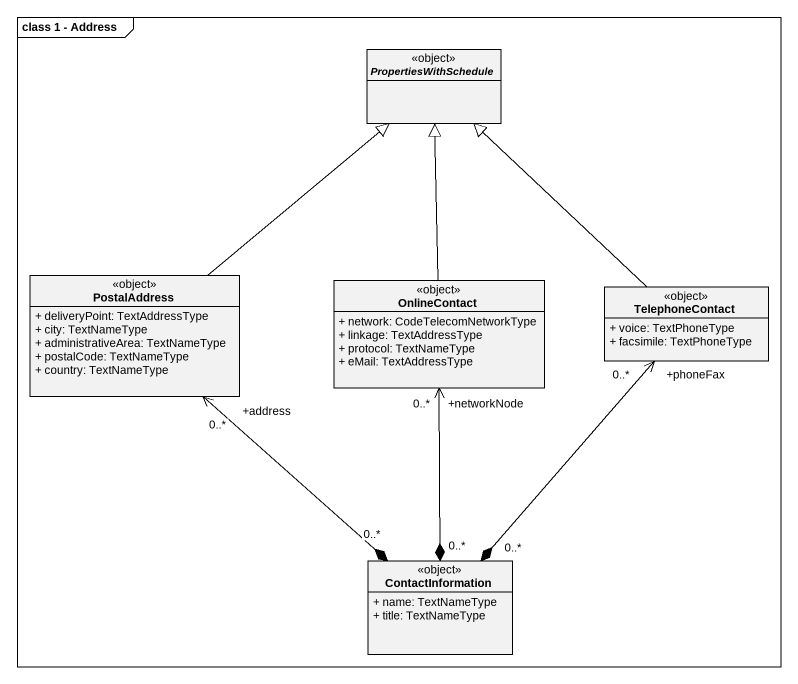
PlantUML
@startuml
mainframe class 1 - Address
hide circle
hide empty members
skinparam classAttributeIconSize 0
abstract class PropertiesWithSchedule <<object>>
class PostalAddress <<object>> {
  + deliveryPoint: TextAddressType
  + city: TextNameType
  + administrativeArea: TextNameType
  + postalCode: TextNameType
  + country: TextNameType
}
class OnlineContact <<object>> {
  + network: CodeTelecomNetworkType
  + linkage: TextAddressType
  + protocol: TextNameType
  + eMail: TextAddressType
}
class TelephoneContact <<object>> {
  + voice: TextPhoneType
  + facsimile: TextPhoneType
}
class ContactInformation <<object>> {
  + name: TextNameType
  + title: TextNameType
}
PostalAddress -up-|> PropertiesWithSchedule
OnlineContact -up-|> PropertiesWithSchedule
TelephoneContact -up-|> PropertiesWithSchedule
ContactInformation "0..*" *-up-> "+address\n0..*" PostalAddress
ContactInformation "0..*" *-up-> "+networkNode\n0..*" OnlineContact
ContactInformation "0..*" *-up-> "+phoneFax\n0..*" TelephoneContact
@enduml
